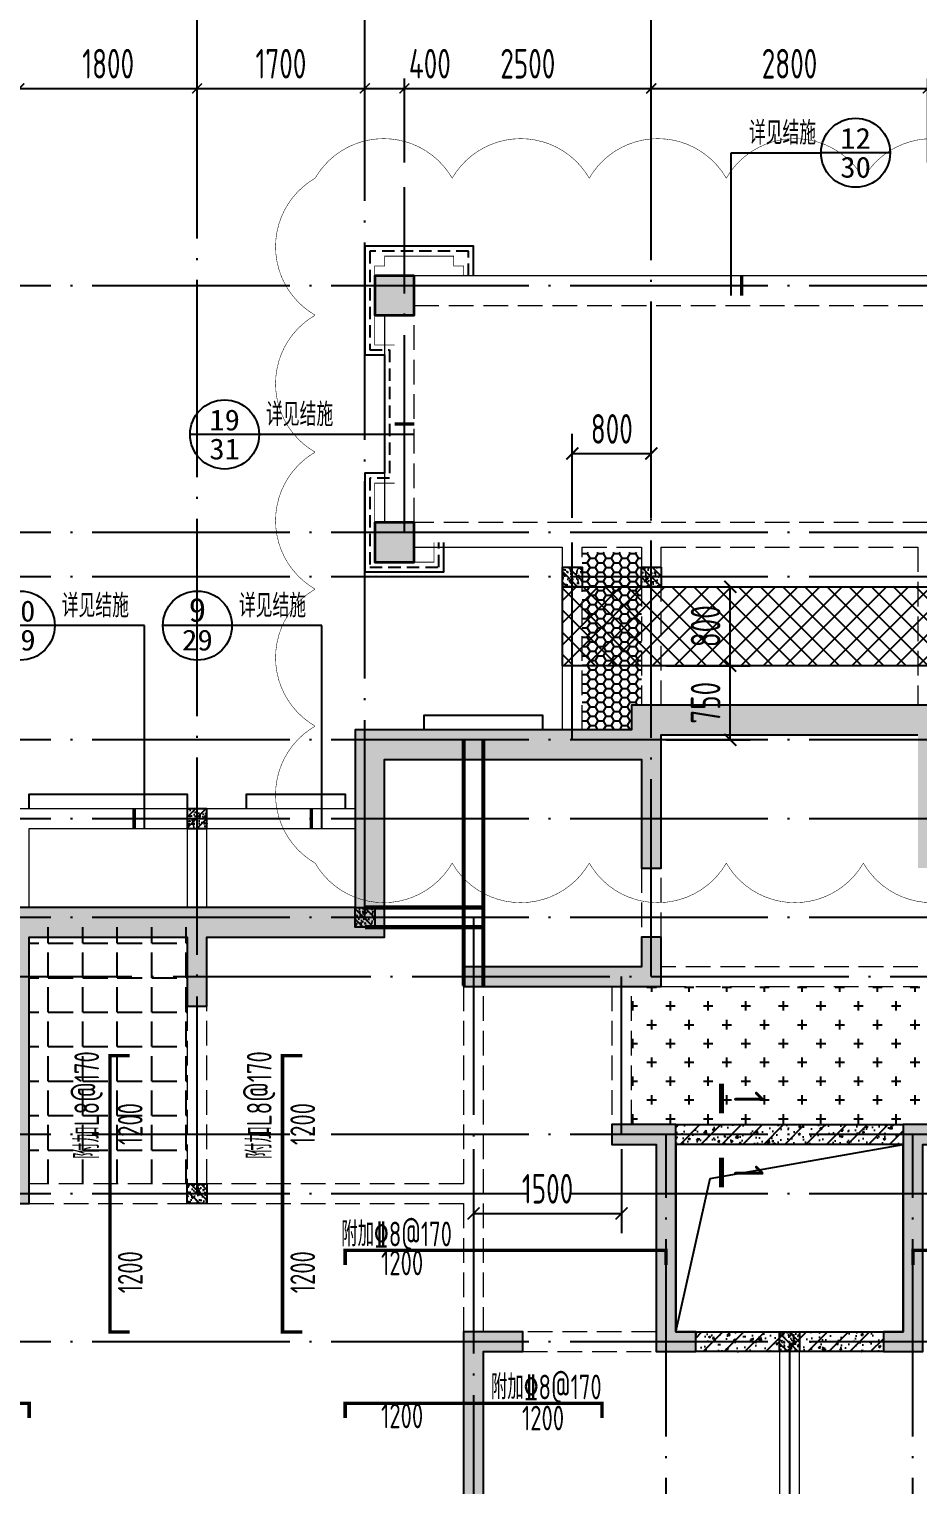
# Model space of a CAD drawing. Extents: x -668857 to 143095, y -247466 to 228182.
# Drawn here: x -210300 to -201300, y 197547 to 212298 of the extents above; entities that cross this region are included whole.
import ezdxf
from ezdxf.enums import TextEntityAlignment as Align

# ---------------------------------------------------------------- set-up
doc = ezdxf.new("R2010")
doc.units = 0
doc.header["$LTSCALE"] = 1000
for name, pattern in [('DASH', [0.35, 0.25, -0.1]), ('DOTE', [2.42, 2, -0.2, 0.02, -0.2]), ('HIDDEN', [0.375, 0.25, -0.125])]:
    doc.linetypes.add(name, pattern=pattern)
doc.layers.get('0').update_dxf_attribs({"linetype": 'CONTINUOUS'})
doc.layers.get('DEFPOINTS').update_dxf_attribs({"linetype": 'CONTINUOUS'})
for name, color, linetype in [('A-AXIS', 1, 'CONTINUOUS'), ('A-DOTE', 10, 'DOTE'), ('DIM_IDEN', 67, 'CONTINUOUS'), ('PUB_TEXT', 2, 'CONTINUOUS'), ('ROOF', 183, 'CONTINUOUS'), ('S-B板填充', 251, 'CONTINUOUS'), ('S-B板边线', 2, 'CONTINUOUS'), ('S-B板配筋', 6, 'CONTINUOUS'), ('S-B板配筋号', 7, 'CONTINUOUS'), ('S-D洞口', 4, 'CONTINUOUS'), ('S-J基础底板标注', 3, 'CONTINUOUS'), ('S-L主梁线', 4, 'DASH'), ('S-Q墙填充', 252, 'CONTINUOUS'), ('S-Q墙实线', 6, 'CONTINUOUS'), ('S-Q墙标注', 3, 'CONTINUOUS'), ('S-Y一般标注', 3, 'CONTINUOUS'), ('S-Z柱填充', 252, 'CONTINUOUS'), ('S-Z柱实线', 6, 'CONTINUOUS'), ('S-板正筋', 2, 'CONTINUOUS'), ('S-构造柱', 212, 'CONTINUOUS'), ('THICK', 6, 'CONTINUOUS'), ('后浇带', 8, 'CONTINUOUS'), ('看线', 251, 'CONTINUOUS')]:
    doc.layers.add(name, color=color, linetype=linetype)
doc.layers.add('审图修改', color=2, linetype='CONTINUOUS', plot=False)
doc.layers.add('配箍校核', color=34, linetype='CONTINUOUS', plot=False)
doc.styles.add('_TCH_AXIS', font='COMPLEX', dxfattribs={"bigfont": 'GBCBIG'})
doc.styles.add('_TCH_LABEL', font='simhei.ttf')
doc.styles.add('TSSD_DIMENSION', font='Tssdeng.shx', dxfattribs={"width": 0.7, "bigfont": 'tssdchn.shx'})
doc.styles.add('TSSD_Label', font='Tssdeng.shx', dxfattribs={"width": 0.7, "bigfont": 'hztxt.shx'})
doc.styles.add('TSSD_REIN', font='tssdeng.shx', dxfattribs={"width": 0.7, "height": 300, "bigfont": 'tssdchn.shx'})
doc.styles.add('结构文字', font='zstxt.shx', dxfattribs={"width": 0.7, "bigfont": 'zshz.shx'})
doc.dimstyles.new('STRUCK', dxfattribs={"dimtxt": 400, "dimasz": 121, "dimexe": 200, "dimexo": 150, "dimgap": 115, "dimtad": 1, "dimdec": 0, "dimdsep": 46, "dimtxsty": '结构文字', "dimblk": 'ARCHTICK', "dimcen": 400, "dimclrd": 3, "dimclre": 3, "dimclrt": 7, "dimadec": 0, "dimazin": 0, "dimtfac": 1, "dimtdec": 0, "dimtix": 1, "dimtmove": 2, "dimatfit": 3, "dimldrblk": '_DIMX', "dimfxl": 0, "dimtolj": 1, "dimtzin": 0, "dimarcsym": 0})
doc.dimstyles.new('TSSD_100_100', dxfattribs={"dimtxt": 300, "dimasz": 100, "dimexe": 100, "dimexo": 250, "dimgap": 100, "dimtad": 1, "dimdec": 0, "dimzin": 0, "dimdsep": 46, "dimtxsty": 'TSSD_DIMENSION', "dimblk": 'ARCHTICK', "dimcen": 0, "dimdle": 100, "dimclrt": 7, "dimadec": 0, "dimazin": 0, "dimtfac": 1, "dimtdec": 0, "dimtix": 1, "dimtmove": 2, "dimatfit": 3, "dimldrblk": 'ARCHTICK', "dimfxl": 0, "dimtolj": 1, "dimtzin": 0, "dimarcsym": 0})
pattern_1 = [(50, (196408.63, 60814.94), (215.17805, -18.82564), [22.5, -247.5]), (355, (196408.63, 60814.94), (-41.6254, 225.65764), [18, -198]), (100.4514, (196426.56, 60813.37), (173.5528, 206.83186), [19.12206, -210.34263]), (46.1842, (196408.63, 60874.94), (320.1723, -49.6557), [33.75, -371.25]), (96.6356, (196435.3, 60870.8), (280.3988, 292.23536), [28.6831, -315.5139]), (351.1842, (196408.63, 60874.94), (280.3986, 292.2356), [27, -297]), (21, (196438.63, 60859.94), (179.07212, -120.78567), [22.5, -247.5]), (326, (196438.63, 60859.94), (72.9946, 217.545), [18, -198]), (71.4514, (196453.55, 60849.87), (252.0668, 96.75915), [19.12206, -210.34263]), (37.5, (196408.63, 60814.94), (3.647957, 99.868156), [0, -195.6, 0, -201, 0, -198.75]), (7.5, (196408.63, 60814.94), (78.92086, 118.32351), [0, -114.6, 0, -191.1, 0, -75.75]), (327.5, (196341.73, 60814.94), (160.14673, -6.76646), [0, -75, 0, -234, 0, -310.5]), (317.5, (196311.73, 60814.94), (174.95585, 30.0315), [0, -97.5, 0, -155.4, 0, -220.5]), (45, (196408.63, 60814.94), (-106.06602, 106.06602), [])]

# ---------------------------------------------------------------- blocks, each defined once
blk = doc.blocks.new('_ArchTick')
at = {"color": 0, "linetype": 'ByBlock', "const_width": 0.15}
blk.add_lwpolyline([(-0.5, -0.5), (0.5, 0.5)], dxfattribs=at)
blk = doc.blocks.new('*D219')
at = {"layer": 'DEFPOINTS', "color": 0}
for p in [(11100, 22100), (9300, 21100), (11100, 21100)]:
    blk.add_point(p, dxfattribs=at)
at = {"layer": 'S-Y一般标注', "color": 0, "lineweight": -2}
for p, q in [((9300, 21350), (9300, 22200)), ((11100, 21350), (11100, 22200)), ((9200, 22100), (11200, 22100))]:
    blk.add_line(p, q, dxfattribs=at)
at = {"layer": 'S-Y一般标注', "color": 0, "lineweight": -2, "xscale": 100, "yscale": 100, "zscale": 100, "rotation": 180}
blk.add_blockref('_ArchTick', (9300, 22100), dxfattribs=at)
at = {"layer": 'S-Y一般标注', "color": 0, "lineweight": -2, "xscale": 100, "yscale": 100, "zscale": 100}
blk.add_blockref('_ArchTick', (11100, 22100), dxfattribs=at)
at = {"layer": 'S-Y一般标注', "color": 7, "insert": (10200, 22350), "char_height": 300, "attachment_point": 5, "style": 'TSSD_DIMENSION'}
blk.add_mtext('\\A1;1800', dxfattribs=at)
blk = doc.blocks.new('*D220')
at = {"layer": 'DEFPOINTS', "color": 0}
for p in [(12800, 22100), (11100, 21100), (12800, 21100)]:
    blk.add_point(p, dxfattribs=at)
at = {"layer": 'S-Y一般标注', "color": 0, "lineweight": -2}
for p, q in [((11100, 21350), (11100, 22200)), ((12800, 21350), (12800, 22200)), ((11000, 22100), (12900, 22100))]:
    blk.add_line(p, q, dxfattribs=at)
at = {"layer": 'S-Y一般标注', "color": 0, "lineweight": -2, "xscale": 100, "yscale": 100, "zscale": 100, "rotation": 180}
blk.add_blockref('_ArchTick', (11100, 22100), dxfattribs=at)
at = {"layer": 'S-Y一般标注', "color": 0, "lineweight": -2, "xscale": 100, "yscale": 100, "zscale": 100}
blk.add_blockref('_ArchTick', (12800, 22100), dxfattribs=at)
at = {"layer": 'S-Y一般标注', "color": 7, "insert": (11950, 22350), "char_height": 300, "attachment_point": 5, "style": 'TSSD_DIMENSION'}
blk.add_mtext('\\A1;1700', dxfattribs=at)
blk = doc.blocks.new('*D221')
at = {"layer": 'DEFPOINTS', "color": 0}
for p in [(13200, 22100), (12800, 21100), (13200, 21100)]:
    blk.add_point(p, dxfattribs=at)
at = {"layer": 'S-Y一般标注', "color": 0, "lineweight": -2}
for p, q in [((12800, 21350), (12800, 22200)), ((13200, 21350), (13200, 22200)), ((12700, 22100), (13300, 22100))]:
    blk.add_line(p, q, dxfattribs=at)
at = {"layer": 'S-Y一般标注', "color": 0, "lineweight": -2, "xscale": 100, "yscale": 100, "zscale": 100, "rotation": 180}
blk.add_blockref('_ArchTick', (12800, 22100), dxfattribs=at)
at = {"layer": 'S-Y一般标注', "color": 0, "lineweight": -2, "xscale": 100, "yscale": 100, "zscale": 100}
blk.add_blockref('_ArchTick', (13200, 22100), dxfattribs=at)
at = {"layer": 'S-Y一般标注', "color": 7, "insert": (13458, 22350), "char_height": 300, "attachment_point": 5, "style": 'TSSD_DIMENSION'}
blk.add_mtext('\\A1;400', dxfattribs=at)
blk = doc.blocks.new('*D222')
at = {"layer": 'DEFPOINTS', "color": 0}
for p in [(18500, 22100), (15700, 21100), (18500, 21100)]:
    blk.add_point(p, dxfattribs=at)
at = {"layer": 'S-Y一般标注', "color": 0, "lineweight": -2}
for p, q in [((15700, 21350), (15700, 22200)), ((18500, 21350), (18500, 22200)), ((15600, 22100), (18600, 22100))]:
    blk.add_line(p, q, dxfattribs=at)
at = {"layer": 'S-Y一般标注', "color": 0, "lineweight": -2, "xscale": 100, "yscale": 100, "zscale": 100, "rotation": 180}
blk.add_blockref('_ArchTick', (15700, 22100), dxfattribs=at)
at = {"layer": 'S-Y一般标注', "color": 0, "lineweight": -2, "xscale": 100, "yscale": 100, "zscale": 100}
blk.add_blockref('_ArchTick', (18500, 22100), dxfattribs=at)
at = {"layer": 'S-Y一般标注', "color": 7, "insert": (17100, 22350), "char_height": 300, "attachment_point": 5, "style": 'TSSD_DIMENSION'}
blk.add_mtext('\\A1;2800', dxfattribs=at)
blk = doc.blocks.new('*D252')
at = {"layer": 'DEFPOINTS', "color": 0}
for p in [(15700, 22100), (13200, 21100), (15700, 21100)]:
    blk.add_point(p, dxfattribs=at)
at = {"layer": 'S-Y一般标注', "color": 0, "lineweight": -2}
for p, q in [((13200, 21350), (13200, 22200)), ((15700, 21350), (15700, 22200)), ((13100, 22100), (15800, 22100))]:
    blk.add_line(p, q, dxfattribs=at)
at = {"layer": 'S-Y一般标注', "color": 0, "lineweight": -2, "xscale": 100, "yscale": 100, "zscale": 100, "rotation": 180}
blk.add_blockref('_ArchTick', (13200, 22100), dxfattribs=at)
at = {"layer": 'S-Y一般标注', "color": 0, "lineweight": -2, "xscale": 100, "yscale": 100, "zscale": 100}
blk.add_blockref('_ArchTick', (15700, 22100), dxfattribs=at)
at = {"layer": 'S-Y一般标注', "color": 7, "insert": (14450, 22350), "char_height": 300, "attachment_point": 5, "style": 'TSSD_DIMENSION'}
blk.add_mtext('\\A1;2500', dxfattribs=at)
blk = doc.blocks.new('20210803.08135812')
at = {"color": 1, "const_width": 8}
for points in [[(8750, 15500), (8550, 15500), (8550, 16300), (8650, 16300), (8650, 16400), (8940, 16400), (8940, 16400), (9060, 16400), (9060, 16400), (9350, 16400), (9350, 16300), (9450, 16300), (9450, 16200)], [(8750, 14100), (8550, 14100), (8550, 13300), (9150, 13300), (9150, 13500)]]:
    blk.add_lwpolyline(points, dxfattribs=at)
at = {"layer": '看线', "color": 201}
blk.add_lwpolyline([(9550, 16200), (9550, 16500), (8450, 16500), (8450, 15400), (8650, 15400), (8650, 14200), (8450, 14200), (8450, 13200), (9250, 13200), (9250, 13500)], dxfattribs=at)
at = {"layer": '看线', "color": 201, "linetype": 'HIDDEN', "ltscale": 0.5}
blk.add_lwpolyline([(9500, 16200), (9500, 16450), (8500, 16450), (8500, 15450), (8700, 15450), (8700, 14150), (8500, 14150), (8500, 13250), (9200, 13250), (9200, 13500)], dxfattribs=at)
at = {"layer": '看线', "color": 202, "ltscale": 0.5}
for points in [[(9050, 11600), (9050, 11750), (10250, 11750), (10250, 11600)], [(5050, 10800), (5050, 10950), (6650, 10950), (6650, 10800)], [(7250, 10800), (7250, 10950), (8250, 10950), (8250, 10800)]]:
    blk.add_lwpolyline(points, dxfattribs=at)
blk = doc.blocks.new('20210807.15313460')
at = {"layer": 'S-Q墙填充', "ltscale": 0.5}
h = blk.add_hatch(dxfattribs=at)
h.set_pattern_fill('ARMORED', color=252, scale=30, style=0)
h.set_pattern_definition([(50, (11951.9, 28771.39), (215.17805, -18.82564), [22.5, -247.5]), (355, (11951.9, 28771.4), (-41.6254, 225.65764), [18, -198]), (100.4514, (11969.82, 28769.82), (173.5528, 206.83186), [19.12206, -210.34263]), (46.1842, (11951.9, 28831.4), (320.1723, -49.6557), [33.75, -371.25]), (96.6356, (11978.57, 28827.25), (280.3988, 292.2354), [28.6831, -315.5139]), (351.1842, (11951.9, 28831.4), (280.3986, 292.2356), [27, -297]), (21, (11981.9, 28816.39), (179.07212, -120.78567), [22.5, -247.5]), (326, (11981.9, 28816.4), (72.9946, 217.545), [18, -198]), (71.4514, (11996.82, 28806.32), (252.0668, 96.75915), [19.12206, -210.34263]), (37.5, (11951.89, 28771.39), (3.647957, 99.868156), [0, -195.6, 0, -201, 0, -198.75]), (7.5, (11951.89, 28771.39), (78.92086, 118.32351), [0, -114.6, 0, -191.1, 0, -75.75]), (327.5, (11884.99, 28771.39), (160.14673, -6.76646), [0, -75, 0, -234, 0, -310.5]), (317.5, (11855, 28771.39), (174.95585, 30.0315), [0, -97.5, 0, -155.4, 0, -220.5]), (45, (11951.9, 28771.39), (-106.06602, 106.06602), [])])
h.paths.add_polyline_path([(111116, 66140), (109616, 66140), (109216, 66140), (106316, 66140), (105866, 66140), (104966, 66140), (104516, 66140), (102916, 66140), (102916, 67040), (102916, 67940), (102366, 67940), (100716, 67940), (100116, 67942), (100115, 68190), (96916, 68190), (96916, 67940), (96316, 67940), (94716, 67940), (94116, 67940), (94116, 67040), (94116, 66140), (81316, 66140), (80866, 66140), (79966, 66140), (79516, 66140), (77916, 66140), (77916, 67040), (77916, 67940), (77366, 67940), (75715, 67940), (75116, 67940), (75116, 68190), (71916, 68190), (71916, 67940), (71316, 67940), (69716, 67940), (69116, 67940), (69116, 67040), (69116, 66140), (60916, 66140), (60916, 63240), (60916, 60640), (60916, 58640), (63616, 58640), (70116, 58639), (70116, 57440), (71166, 57440), (73516, 57440), (75866, 57440), (76916, 57440), (76916, 58640), (82516, 58640), (83416, 58640), (86016, 58640), (88616, 58640), (89516, 58640), (95216, 58640), (95216, 57440), (96166, 57440), (98516, 57440), (100866, 57440), (101816, 57440), (101816, 58640), (107516, 58640), (108416, 58640), (111116, 58640)])
h.paths.add_polyline_path([(64616, 58940), (64616, 60290), (64416, 60290), (64416, 58940), (63616, 58940), (61216, 58940), (61216, 60640), (61216, 63140), (61816, 63140), (61816, 63340), (61216, 63340), (61216, 65840), (61516, 65840), (62416, 65840), (62716, 65840), (62716, 65290), (62916, 65290), (62916, 65840), (65616, 65840), (65616, 63140), (65816, 63140), (65816, 65840), (66166, 65840), (67066, 65840), (67416, 65840), (67416, 65140), (67616, 65140), (67616, 65840), (69416, 65840), (69416, 67040), (69416, 67640), (69716, 67640), (71316, 67640), (72016, 67640), (72016, 66540), (72216, 66540), (72216, 67840), (72216, 67890), (74816, 67890), (74816, 67840), (74816, 66540), (75016, 66540), (75016, 67640), (75715, 67640), (77366, 67640), (77616, 67640), (77616, 67040), (77616, 65840), (79416, 65840), (79416, 65140), (79616, 65140), (79616, 65840), (79966, 65840), (80866, 65840), (81216, 65840), (81216, 63140), (81416, 63140), (81416, 65840), (84116, 65840), (84116, 63140), (84316, 63140), (84316, 65840), (84616, 65840), (85616, 65840), (85916, 65840), (85916, 65840), (86116, 65840), (86116, 65840), (86416, 65840), (87416, 65840), (87716, 65840), (87716, 63139), (87916, 63139), (87916, 65840), (90616, 65840), (90616, 63140), (90816, 63140), (90816, 65840), (91166, 65840), (92066, 65840), (92416, 65840), (92416, 65140), (92616, 65140), (92616, 65840), (94416, 65840), (94416, 67040), (94416, 67640), (94716, 67640), (96316, 67640), (97016, 67640), (97016, 66540), (97216, 66540), (97216, 67890), (99816, 67890), (99816, 66540), (100016, 66540), (100016, 67640), (100716, 67640), (102366, 67640), (102616, 67640), (102616, 67040), (102616, 65840), (104416, 65840), (104416, 65140), (104616, 65140), (104616, 65840), (104966, 65840), (105866, 65840), (106216, 65840), (106216, 63140), (106416, 63140), (106416, 65840), (109116, 65840), (109116, 65290), (109316, 65290), (109316, 65840), (109616, 65840), (110516, 65840), (110816, 65840), (110816, 63340), (110216, 63340), (110216, 63140), (110816, 63140), (110816, 60640), (110816, 58940), (108416, 58940), (107616, 58940), (107616, 60290), (107416, 60290), (107416, 58940), (101816, 58940), (101816, 59090), (101516, 59090), (101516, 58740), (101516, 57740), (100866, 57740), (98516, 57740), (96166, 57740), (95516, 57740), (95516, 58740), (95516, 59090), (95216, 59090), (95216, 58940), (89616, 58940), (89616, 60290), (89416, 60290), (89416, 58940), (88616, 58940), (86016, 58940), (83416, 58940), (82616, 58940), (82616, 60290), (82416, 60290), (82416, 58940), (76916, 58939), (76916, 59090), (76616, 59090), (76616, 58739), (76616, 57740), (75866, 57740), (73516, 57740), (71166, 57740), (70416, 57740), (70416, 58739), (70416, 59090), (70116, 59090), (70116, 58939)], flags=16)
at = {"layer": 'S-Q墙填充'}
h = blk.add_hatch(color=252, dxfattribs=at)
h.dxf.hatch_style = 1
h.paths.add_polyline_path([(72216, 65340), (72216, 65840), (72016, 65840), (72016, 65540), (71816, 65540), (70216, 65540), (70216, 65340), (71816, 65340)])
h = blk.add_hatch(color=252, dxfattribs=at)
h.dxf.hatch_style = 1
h.paths.add_polyline_path([(72366, 63940), (71716, 63940), (71716, 63740), (72166, 63740), (72166, 61640), (72566, 61640), (72566, 61840), (72366, 61840)])
h = blk.add_hatch(color=252, dxfattribs=at)
h.dxf.hatch_style = 1
h.paths.add_polyline_path([(74666, 61840), (74466, 61840), (74466, 61640), (74866, 61640), (74866, 63740), (75316, 63740), (75316, 63940), (74666, 63940)])
h = blk.add_hatch(color=252, dxfattribs=at)
h.dxf.hatch_style = 1
h.paths.add_polyline_path([(70416, 60189), (70416, 61640), (70816, 61640), (70816, 61840), (70216, 61840), (70216, 60189)])
at = {"layer": 'S-Z柱填充'}
for points in [[(69716, 72540), (69316, 72540), (69316, 72140), (69716, 72140)], [(69716, 70040), (69316, 70040), (69316, 69640), (69716, 69640)]]:
    blk.add_hatch(color=256, dxfattribs=at).paths.add_polyline_path(points)
at = {"layer": 'S-D洞口', "color": 5}
blk.add_lwpolyline([(72366, 61840), (74666, 61840), (74666, 63740), (72366, 63740), (72366, 61840), (72712, 63393), (74666, 63740)], dxfattribs=at)
at = {"layer": 'S-L主梁线', "linetype": 'ByBlock', "lineweight": 18}
for p, q in [((75916, 72539), (69716, 72540)), ((69416, 72140), (69416, 70040)), ((69716, 69790), (71215, 69790)), ((71215, 69790), (71215, 67940)), ((67516, 67140), (65716, 67140)), ((69116, 67140), (67516, 67140)), ((65816, 66940), (67416, 66940)), ((65816, 66140), (65816, 66940)), ((67416, 66940), (67416, 66140)), ((67616, 66940), (69116, 66940)), ((67616, 66140), (67616, 66940)), ((73416, 61640), (73416, 57740)), ((73616, 57740), (73616, 61640))]:
    blk.add_line(p, q, dxfattribs=at)
at = {"layer": 'S-L主梁线', "linetype": 'DASH', "lineweight": 18}
for p, q in [((69716, 72240), (75916, 72239)), ((69716, 70040), (69716, 72140)), ((71315, 70040), (69716, 70040)), ((72116, 70040), (71315, 70040)), ((74915, 70040), (72116, 70040)), ((71415, 67940), (71415, 69790)), ((71415, 69790), (72016, 69790)), ((72016, 69790), (72016, 68190)), ((72216, 68190), (72216, 69790)), ((72216, 69790), (74815, 69790)), ((74815, 69790), (74816, 68190)), ((72016, 66540), (72016, 65840)), ((72216, 65840), (72216, 66540)), ((74816, 65540), (72216, 65540)), ((70216, 65340), (70216, 63340)), ((70416, 63240), (70416, 65340)), ((71716, 65340), (71716, 63940)), ((71916, 63940), (71916, 65340)), ((72216, 65340), (74816, 65340)), ((67416, 65140), (67416, 63340)), ((67616, 63340), (67616, 65140)), ((74666, 63940), (72366, 63940)), ((72366, 63740), (74666, 63740)), ((67416, 63340), (65816, 63340)), ((70216, 63340), (67616, 63340)), ((65816, 63140), (67516, 63140)), ((67516, 63140), (70216, 63140)), ((70216, 63140), (70216, 61840)), ((70416, 61840), (70416, 63240)), ((72166, 61840), (70816, 61840)), ((73516, 61840), (72566, 61840)), ((74466, 61840), (73516, 61840)), ((70416, 61640), (70416, 61640)), ((70816, 61640), (72166, 61640)), ((72566, 61640), (73416, 61640)), ((73616, 61640), (74466, 61640))]:
    blk.add_line(p, q, dxfattribs=at)
at = {"layer": 'S-Q墙实线'}
for points in [[(96916, 67940), (94116, 67940), (94116, 66140), (81316, 66140), (80866, 66140), (79966, 66140), (79516, 66140), (77916, 66140), (77916, 67940), (75116, 67940), (75116, 68190), (71916, 68190), (71916, 67940), (69116, 67940), (69116, 66140), (60916, 66140)], [(65616, 63140), (65816, 63140), (65816, 65840), (66166, 65840), (67066, 65840), (67416, 65840), (67416, 65140), (67616, 65140), (67616, 65840), (69416, 65840), (69416, 67640), (72016, 67640), (72016, 66540), (72216, 66540), (72216, 67840), (72216, 67890), (74816, 67890)]]:
    blk.add_lwpolyline(points, dxfattribs=at)
for points in [[(72216, 65340), (72216, 65840), (72016, 65840), (72016, 65540), (71816, 65540), (70216, 65540), (70216, 65340), (71816, 65340)], [(72366, 63940), (71716, 63940), (71716, 63740), (72166, 63740), (72166, 61640), (72566, 61640), (72566, 61840), (72366, 61840)], [(74666, 61840), (74466, 61840), (74466, 61640), (74866, 61640), (74866, 63740), (75316, 63740), (75316, 63940), (74666, 63940)], [(70416, 60189), (70416, 61640), (70816, 61640), (70816, 61840), (70216, 61840), (70216, 60189)]]:
    blk.add_lwpolyline(points, close=True, dxfattribs=at)
at = {"layer": 'S-Z柱实线', "lineweight": 35}
for points in [[(69716, 72540), (69316, 72540), (69316, 72140), (69716, 72140)], [(69716, 70040), (69316, 70040), (69316, 69640), (69716, 69640)]]:
    blk.add_lwpolyline(points, close=True, dxfattribs=at)
blk = doc.blocks.new('20210804.00390298')
at = {"layer": 'S-Q墙填充'}
h = blk.add_hatch(dxfattribs=at)
h.set_pattern_fill('ARMORED', color=252, scale=30, style=0)
h.set_pattern_definition(pattern_1)
h.paths.add_polyline_path([(51842, 63749), (54142, 63749), (54142, 63549), (51842, 63549)])
h = blk.add_hatch(dxfattribs=at)
h.set_pattern_fill('ARMORED', color=252, scale=30, style=0)
h.set_pattern_definition(pattern_1)
h.paths.add_polyline_path([(52042, 61649), (53942, 61649), (53942, 61449), (52042, 61449)])
at = {"layer": 'S-B板边线'}
for points in [[(51842, 63749), (54142, 63749), (54142, 63549), (51842, 63549)], [(52042, 61649), (53942, 61649), (53942, 61449), (52042, 61449)]]:
    blk.add_lwpolyline(points, close=True, dxfattribs=at)
at = {"layer": 'THICK', "const_width": 50}
for points in [[(52304, 63863), (52304, 64163)], [(52304, 63413), (52304, 63113)]]:
    blk.add_lwpolyline(points, dxfattribs=at)
at = {"layer": 'THICK', "style": 'TSSD_Label'}
for p in [(52429, 64094), (52429, 63344)]:
    blk.add_text('1', height=300, rotation=270, dxfattribs=at).set_placement(p)
blk = doc.blocks.new('20210730.02141516')
at = {"layer": 'S-构造柱'}
h = blk.add_hatch(dxfattribs=at)
h.set_pattern_fill('ARMORED', color=256, scale=15, angle=-90, style=0)
h.set_pattern_definition([(320, (-154189.41, 3278673.45), (-9.4128202, -107.5890274), [11.25, -123.75]), (265, (-154189.41, 3278673.45), (112.82882, 20.8127), [9, -99]), (10.4514, (-154190.19, 3278664.49), (103.4159313, -86.7764073), [9.5610285, -105.1713168]), (316.1842, (-154159.41, 3278673.45), (-24.827852, -160.0861573), [16.875, -185.625]), (6.6356, (-154161.48, 3278660.11), (146.117681, -140.199406), [14.341543, -157.75695]), (261.1842, (-154159.41, 3278673.45), (146.11779, -140.199292), [13.5, -148.5]), (291, (-154166.91, 3278658.45), (-60.3928336, -89.5360578), [11.25, -123.75]), (236, (-154166.91, 3278658.45), (108.7725068, -36.4972998), [9, -99]), (341.4514, (-154171.94, 3278650.99), (48.3795745, -126.0333943), [9.5610285, -105.1713168]), (307.5, (-154189.41, 3278673.454), (49.93407807, -1.8239783), [0, -97.8, 0, -100.5, 0, -99.375]), (277.5, (-154189.41, 3278673.454), (59.1617568, -39.4604306), [0, -57.3, 0, -95.55, 0, -37.875]), (237.5, (-154189.41, 3278706.904), (-3.38323076, -80.07336543), [0, -37.5, 0, -117, 0, -155.25]), (227.5, (-154189.41, 3278721.904), (15.0157473, -87.4779254), [0, -48.75, 0, -77.7, 0, -110.25]), (315, (-154189.41, 3278673.454), (53.0330086, 53.0330086), [])])
h.paths.add_polyline_path([(200, 200), (200, 0), (0, 0), (0, 200)])
blk.add_lwpolyline([(200, 200), (200, 0), (0, 0), (0, 200)], close=True, dxfattribs=at)
blk = doc.blocks.new('20210809.18285270')
at = {"layer": 'ROOF', "rotation": 359.9999999538236}
for p in [(10300, 12550), (11100, 12550), (8200, 9100)]:
    blk.add_blockref('20210730.02141516', p, dxfattribs=at)
at = {"layer": 'ROOF', "xscale": -1}
blk.add_blockref('20210730.02141516', (6700, 10100), dxfattribs=at)
at = {"layer": 'ROOF'}
for p in [(6500, 6300), (12500, 4800)]:
    blk.add_blockref('20210730.02141516', p, dxfattribs=at)
blk = doc.blocks.new('*D478')
at = {"layer": 'DEFPOINTS', "color": 0}
for p in [(-205458, 207289), (-203959, 207289), (-203959, 206489)]:
    blk.add_point(p, dxfattribs=at)
at = {"layer": 'S-Q墙标注', "color": 3, "lineweight": -2}
for p, q in [((-205458, 207139), (-205458, 206289)), ((-203959, 207139), (-203959, 206289)), ((-205458, 206489), (-203959, 206489))]:
    blk.add_line(p, q, dxfattribs=at)
at = {"layer": 'S-Q墙标注', "color": 3, "lineweight": -2, "xscale": 121, "yscale": 121, "zscale": 121, "rotation": 180}
blk.add_blockref('_ArchTick', (-205458, 206489), dxfattribs=at)
at = {"layer": 'S-Q墙标注', "color": 3, "lineweight": -2, "xscale": 121, "yscale": 121, "zscale": 121}
blk.add_blockref('_ArchTick', (-203959, 206489), dxfattribs=at)
at = {"layer": 'S-Q墙标注', "color": 7, "insert": (-204709, 206739), "char_height": 300, "attachment_point": 5, "style": 'TSSD_REIN'}
blk.add_mtext('\\A1;1500', dxfattribs=at)
blk = doc.blocks.new('_DIMX')
blk.add_line((-150, 0), (150, 0))
at = {"const_width": 50}
blk.add_lwpolyline([(-70, -70), (70, 70)], dxfattribs=at)
blk = doc.blocks.new('*D890')
at = {"layer": 'DEFPOINTS', "color": 0}
for p in [(-204000, 207997), (-204800, 207197), (-204000, 207197)]:
    blk.add_point(p, dxfattribs=at)
at = {"layer": 'S-Q墙标注', "color": 3, "lineweight": -2}
for p, q in [((-204800, 207347), (-204800, 208197)), ((-204000, 207347), (-204000, 208197)), ((-204800, 207997), (-204000, 207997))]:
    blk.add_line(p, q, dxfattribs=at)
at = {"layer": 'S-Q墙标注', "color": 3, "lineweight": -2, "xscale": 121, "yscale": 121, "zscale": 121, "rotation": 180}
blk.add_blockref('_ArchTick', (-204800, 207997), dxfattribs=at)
at = {"layer": 'S-Q墙标注', "color": 3, "lineweight": -2, "xscale": 121, "yscale": 121, "zscale": 121}
blk.add_blockref('_ArchTick', (-204000, 207997), dxfattribs=at)
at = {"layer": 'S-Q墙标注', "color": 7, "insert": (-204400, 208247), "char_height": 300, "attachment_point": 5, "style": 'TSSD_REIN'}
blk.add_mtext('\\A1;800', dxfattribs=at)
blk = doc.blocks.new('20210810.07371259')
at = {"layer": 'DIM_IDEN'}
for p, q in [((14226, 18952), (15135, 18952)), ((14226, 17505), (14226, 18952)), ((15835, 18952), (15135, 18952)), ((9445, 16098), (8745, 16098)), ((10290, 16098), (9445, 16098)), ((11016, 16098), (10290, 16098)), ((7376, 14161), (6676, 14161)), ((8285, 14161), (7376, 14161)), ((8285, 12105), (8285, 14161)), ((9170, 14161), (8470, 14161)), ((10079, 14161), (9170, 14161)), ((10079, 12105), (10079, 14161))]:
    blk.add_line(p, q, dxfattribs=at)
at = {"layer": 'DIM_IDEN', "const_width": 35}
for points in [[(14331, 17505), (14331, 17705)], [(11016, 16203), (10816, 16203)], [(8180, 12105), (8180, 12305)], [(9974, 12105), (9974, 12305)]]:
    blk.add_lwpolyline(points, dxfattribs=at)
at = {"layer": 'DIM_IDEN'}
for centre in [(15485, 18952), (9095, 16098), (7026, 14161), (8820, 14161)]:
    blk.add_circle(centre, 350, dxfattribs=at)
at = {"layer": 'PUB_TEXT', "style": '_TCH_AXIS'}
for p in [(14405, 19035), (9515, 16182), (7446, 14245), (9240, 14245)]:
    blk.add_text('详见结施', height=236.3, dxfattribs=at).set_placement(p)
at = {"layer": 'PUB_TEXT', "style": '_TCH_LABEL'}
for s, height, width, p, p2 in [('12', 211.6, 1.022989, (15329, 18993), (15641, 18993)), ('30', 212, 1.017143, (15330, 18700), (15640, 18700)), ('19', 212.3, 1.011364, (8941, 16139), (9250, 16139)), ('31', 212.3, 1.011364, (8941, 15845), (9250, 15845)), ('10', 213.8, 0.988889, (6874, 14202), (7178, 14202)), ('9', 242, 1.011364, (8732, 14200), (8908, 14200)), ('29', 211.6, 1.022989, (6870, 13909), (7182, 13909)), ('29', 211.6, 1.022989, (8664, 13909), (8976, 13909))]:
    blk.add_text(s, height=height, dxfattribs=dict(at, width=width)).set_placement(p, p2, align=Align.FIT)
blk = doc.blocks.new('20210824.17574258')
at = {"layer": 'S-B板配筋', "lineweight": 35, "const_width": 35}
for points in [[(76611, -105824), (76411, -105824), (76411, -103024), (76611, -103024)], [(78358, -105824), (78158, -105824), (78158, -103024), (78358, -103024)], [(78793, -105147), (78793, -104997), (82043, -104997), (82043, -105147)], [(87793, -105147), (87793, -104997), (84543, -104997), (84543, -105147)], [(72993, -106697), (72993, -106547), (75593, -106547), (75593, -106697)], [(78793, -106697), (78793, -106547), (81393, -106547), (81393, -106697)]]:
    blk.add_lwpolyline(points, dxfattribs=at)
at = {"layer": 'S-B板配筋号', "style": 'TSSD_REIN', "width": 0.7}
for s, p in [('附加L8@170', (76051, -103526)), ('附加L8@170', (77798, -103526)), ('1200', (76491, -103718)), ('1200', (78238, -103718)), ('1200', (76491, -105219)), ('1200', (78238, -105219))]:
    blk.add_text(s, height=250, rotation=450, dxfattribs=at).set_placement(p, align=Align.TOP_CENTER)
at = {"layer": 'S-B板配筋号', "color": 1, "style": 'TSSD_REIN', "width": 0.7}
for p in [(78753, -104957), (80269, -106507)]:
    blk.add_text('附加%%1328@170', height=250, dxfattribs=at).set_placement(p)
at = {"layer": 'S-B板配筋号', "style": 'TSSD_REIN', "width": 0.7}
for p in [(79370, -105000), (79370, -106550), (80797, -106572)]:
    blk.add_text('1200', height=250, dxfattribs=at).set_placement(p, align=Align.TOP_CENTER)
blk = doc.blocks.new('*D1075')
at = {"layer": 'DEFPOINTS', "color": 0}
for p in [(-204000, 206647), (-203200, 206647), (-204000, 205847)]:
    blk.add_point(p, dxfattribs=at)
at = {"layer": 'S-Q墙标注', "color": 3, "lineweight": -2}
for p, q in [((-203850, 206647), (-203000, 206647)), ((-203200, 205847), (-203200, 206647)), ((-203850, 205847), (-203000, 205847))]:
    blk.add_line(p, q, dxfattribs=at)
at = {"layer": 'S-Q墙标注', "color": 3, "lineweight": -2, "xscale": 121, "yscale": 121, "zscale": 121}
for p, rotation in [((-203200, 206647), 90), ((-203200, 205847), 270)]:
    blk.add_blockref('_ArchTick', p, dxfattribs=dict(at, rotation=rotation))
at = {"layer": 'S-Q墙标注', "color": 7, "insert": (-203450, 206247), "char_height": 300, "attachment_point": 5, "rotation": 90, "style": 'TSSD_REIN'}
blk.add_mtext('\\A1;800', dxfattribs=at)
blk = doc.blocks.new('*D1076')
at = {"layer": 'DEFPOINTS', "color": 0}
for p in [(-204000, 205847), (-203200, 205847), (-204000, 205097)]:
    blk.add_point(p, dxfattribs=at)
at = {"layer": 'S-Q墙标注', "color": 3, "lineweight": -2}
for p, q in [((-203850, 205847), (-203000, 205847)), ((-203200, 205097), (-203200, 205847)), ((-203850, 205097), (-203000, 205097))]:
    blk.add_line(p, q, dxfattribs=at)
at = {"layer": 'S-Q墙标注', "color": 3, "lineweight": -2, "xscale": 121, "yscale": 121, "zscale": 121}
for p, rotation in [((-203200, 205847), 90), ((-203200, 205097), 270)]:
    blk.add_blockref('_ArchTick', p, dxfattribs=dict(at, rotation=rotation))
at = {"layer": 'S-Q墙标注', "color": 7, "insert": (-203450, 205472), "char_height": 300, "attachment_point": 5, "rotation": 90, "style": 'TSSD_REIN'}
blk.add_mtext('\\A1;750', dxfattribs=at)
blk = doc.blocks.new('20210726.16350016')
at = {"layer": 'A-AXIS'}
for p, q in [((11100, 21100), (11100, 23900)), ((12800, 21100), (12800, 23900)), ((15700, 21100), (15700, 23900))]:
    blk.add_line(p, q, dxfattribs=at)
at = {"layer": 'A-DOTE'}
for p, q in [((11100, 10900), (11100, 21100)), ((12800, 13700), (12800, 21100)), ((13200, 17600), (13200, 21100)), ((15700, 13100.3), (15700, 21100)), ((55600, 20100), (3600, 20100)), ((55600, 17600), (3600, 17600)), ((14900, 15500), (14900, 17600)), ((55600, 17150), (3600, 17150)), ((55600, 15500), (3600, 15500)), ((55600, 14700), (3600, 14700)), ((55600, 13700), (3600, 13700)), ((13900.2, 13700), (13900, 3600)), ((3600, 13100.3), (55600, 13100.3)), ((15400, 11500), (15400, 13100)), ((55600, 11500), (3600, 11500)), ((15850, 3600), (15850, 11500)), ((18350, 3600.1), (18350, 11500)), ((55600, 10900), (3600, 10900)), ((55600, 9400), (3600, 9400)), ((17100, 9400), (17100, 3600))]:
    blk.add_line(p, q, dxfattribs=at)
at = {"layer": 'S-Y一般标注'}
for base, p1, p2, picture, middle in [((11100, 22100), (9300, 21100), (11100, 21100), '*D219', (10200, 22350)), ((12800, 22100), (11100, 21100), (12800, 21100), '*D220', (11950, 22350)), ((15700, 22100), (13200, 21100), (15700, 21100), '*D252', (14450, 22350)), ((18500, 22100), (15700, 21100), (18500, 21100), '*D222', (17100, 22350))]:
    dim = blk.add_linear_dim(base=base, p1=p1, p2=p2, dimstyle='TSSD_100_100', dxfattribs=at)
    dim.commit()
    dim.dimension.update_dxf_attribs({"geometry": picture, "text_midpoint": middle})
dim = blk.add_linear_dim(base=(13200, 22100), p1=(12800, 21100), p2=(13200, 21100), dimstyle='TSSD_100_100', dxfattribs=at)
dim.commit()
dim.dimension.update_dxf_attribs({"geometry": '*D221', "text_midpoint": (13458.1, 22350), "dimtype": 160})
blk = doc.blocks.new('20210810.19131159')
at = {"layer": 'S-Q墙标注'}
dim = blk.add_linear_dim(base=(98507.3, 59573.8), p1=(97007.5, 60373.8), p2=(98507.3, 60373.8), dimstyle='STRUCK', override={"dimtxt": 300, "dimgap": 100, "dimtxsty": 'TSSD_REIN'}, dxfattribs=at)
dim.commit()
dim.dimension.update_dxf_attribs({"geometry": '*D478', "text_midpoint": (97757.4, 59823.8), "insert": (302465.9, -146915)})

msp = doc.modelspace()

# ---------------------------------------------------------------- hatches: boundary and pattern name
at = {"layer": 'S-B板填充', "linetype": 'ByBlock'}
h = msp.add_hatch(dxfattribs=at)
h.set_pattern_fill('HONEY', color=252, scale=17.142857, style=0)
h.set_pattern_definition([(0, (-149021.847, -9842.896), (81.642857, 47.136514), [54.42857, -108.857143]), (120, (-149021.847, -9842.896), (-81.642847, 47.136531), [54.42857, -108.857143]), (60, (-149021.847, -9842.896), (1e-05, 94.273045), [-108.857143, 54.42857])])
edge = h.paths.add_edge_path()
edge.add_line((-204700.61, 205197.21), (-204700.86, 206997.26))
edge.add_line((-204700.86, 206997.26), (-204100.47, 206997.26))
edge.add_line((-204100.47, 206997.26), (-204100.47, 205447.21))
edge.add_line((-204100.47, 205447.21), (-204200.47, 205447.21))
edge.add_line((-204200.47, 205447.21), (-204200.47, 205197.21))
edge.add_line((-204200.47, 205197.21), (-204700.61, 205197.13))
at = {"layer": 'S-B板填充'}
h = msp.add_hatch(dxfattribs=at)
h.set_pattern_fill('ANGLE', color=252, scale=50, style=0)
h.set_pattern_definition([(0, (-112666.5, 54953.35), (0, 349.25), [254, -95.25]), (90, (-112666.5, 54953.35), (-349.25, 2e-14), [254, -95.25])])
h.paths.add_polyline_path([(-210300.45, 203197.21), (-208700.43, 203197.21), (-208700.43, 200597.22), (-210300.45, 200597.22)])
h = msp.add_hatch(dxfattribs=at)
h.set_pattern_fill('CROSS', color=252, scale=30, style=0)
h.set_pattern_definition([(0, (-117366.5, 54953.35), (190.5, 190.5), [95.25, -285.75]), (90, (-117318.88, 54905.72), (-190.5, 190.5), [95.25, -285.75])])
h.paths.add_polyline_path([(-204200.51, 202597.48), (-201000.57, 202597.48), (-201000.57, 201197.21), (-204200.51, 201197.21)])
at = {"layer": '后浇带'}
h = msp.add_hatch(dxfattribs=at)
h.set_pattern_fill('ANSI37', color=144, scale=50, angle=90, style=0)
h.set_pattern_definition([(135, (-76757.33, -147139.2), (-112.2532, -112.2532), []), (225, (-76757.33, -147139.2), (112.2532, -112.2532), [])])
h.paths.add_polyline_path([(-204900.86, 206647.21), (-200300.79, 206647.21), (-200300.79, 205847.21), (-204900.86, 205847.21)])

# ---------------------------------------------------------------- linework, layer by layer
at = {"layer": 'S-板正筋', "color": 5, "linetype": 'DASH', "const_width": 42.86}
for points in [[(-205900.46, 202606.77), (-205900.46, 205097.21)], [(-205700.45, 202606.77), (-205700.45, 205097.21)], [(-205700.45, 203397.21), (-206900.47, 203397.21)], [(-205700.45, 203197.21), (-206900.47, 203197.21)]]:
    msp.add_lwpolyline(points, dxfattribs=at)
at = {"layer": '后浇带', "color": 144}
msp.add_lwpolyline([(-204900.86, 206647.21), (-200300.79, 206647.21), (-200300.79, 205847.21), (-204900.86, 205847.21)], close=True, dxfattribs=at)
at = {"layer": '审图修改', "color": 2, "const_width": 5}
for points in [[(-207404.22, 210787.12, -0.57735027), (-206016.24, 210787.12, -0.57735027), (-204628.26, 210787.12, -0.57735027), (-203240.28, 210787.12, -0.57735027), (-201852.3, 210787.12, -0.57735027), (-200464.31, 210787.12, -0.57735027), (-199076.33, 210787.12, -0.57735027), (-197688.35, 210787.12, -0.57735027), (-196300.37, 210787.12, -0.57735027), (-194912.39, 210787.12, -0.57735027), (-193524.41, 210787.12, -0.57735027), (-192136.42, 210787.12, -0.57735027), (-190748.44, 210787.12, -0.57735027), (-189360.46, 210787.12, -0.57735027), (-187972.48, 210787.12, -0.57735027), (-186584.5, 210787.12, -0.57735027), (-185196.52, 210787.12, -0.57735027), (-183808.53, 210787.12, -0.57735027), (-182420.55, 210787.12, -0.57735027), (-181032.57, 210787.12, -0.57735027), (-179644.59, 210787.12, -0.57735027)], [(-190748.44, 203847.21, -0.57735027), (-192136.42, 203847.21, -0.57735027), (-193524.41, 203847.21, -0.57735027), (-194912.39, 203847.21, -0.57735027), (-196300.37, 203847.21, -0.57735027), (-197688.35, 203847.21, -0.57735027), (-199076.33, 203847.21, -0.57735027), (-200464.31, 203847.21, -0.57735027), (-201852.3, 203847.21, -0.57735027), (-203240.28, 203847.21, -0.57735027), (-204628.26, 203847.21, -0.57735027), (-206016.24, 203847.21, -0.57735027), (-207404.22, 203847.21, -0.57735027), (-207404.22, 205235.2, -0.57735027), (-207404.22, 206623.18, -0.57735027), (-207404.22, 208011.16, -0.57735027), (-207404.22, 209399.14, -0.57735027), (-207404.22, 210787.12, -0.57735027), (-207404.22, 210787.12, -0.57735027)]]:
    msp.add_lwpolyline(points, format="xyb", dxfattribs=at)

# ---------------------------------------------------------------- block references
msp.add_blockref('20210803.08135812', (-215350.47, 193597.21))
at = {"layer": 'A-DOTE'}
msp.add_blockref('20210726.16350016', (-219700.47, 189597.17), dxfattribs=at)
at = {"layer": 'PUB_TEXT'}
msp.add_blockref('20210810.07371259', (-217416.35, 192092.59), dxfattribs=at)
at = {"layer": 'S-B板配筋'}
msp.add_blockref('20210824.17574258', (-285893.08, 304921.28), dxfattribs=at)
at = {"layer": 'S-J基础底板标注'}
msp.add_blockref('20210804.00390298', (-255592.07, 137448.47), dxfattribs=at)
at = {"layer": 'S-Q墙填充'}
msp.add_blockref('20210807.15313460', (-276116.11, 137257.65), dxfattribs=at)
at = {"layer": 'S-Q墙标注'}
msp.add_blockref('20210810.19131159', (-302807.79, 140723.41), dxfattribs=at)
at = {"layer": '配箍校核'}
msp.add_blockref('20210809.18285270', (-215200.48, 194097.05), dxfattribs=at)

# ---------------------------------------------------------------- dimensions: what is measured, and where the dimension line sits
at = {"layer": 'S-Q墙标注'}
dim = msp.add_linear_dim(base=(-204000.47, 207997.21), p1=(-204800.47, 207197.21), p2=(-204000.47, 207197.21), dimstyle='STRUCK', override={"dimtxt": 300, "dimgap": 100, "dimtxsty": 'TSSD_REIN'}, dxfattribs=at)
dim.commit()
dim.dimension.update_dxf_attribs({"geometry": '*D890', "text_midpoint": (-204400.47, 208247.21)})
for base, p1, p2, picture, middle in [((-203200.47, 206647.21), (-204000.47, 205847.21), (-204000.46, 206647.21), '*D1075', (-203450.47, 206247.21)), ((-203200.47, 205847.21), (-204000.47, 205097.21), (-204000.47, 205847.21), '*D1076', (-203450.47, 205472.21))]:
    dim = msp.add_linear_dim(base=base, p1=p1, p2=p2, angle=90, dimstyle='STRUCK', override={"dimtxt": 300, "dimgap": 100, "dimtxsty": 'TSSD_REIN'}, dxfattribs=at)
    dim.commit()
    dim.dimension.update_dxf_attribs({"geometry": picture, "text_midpoint": middle})

doc.saveas('drawing.dxf')
